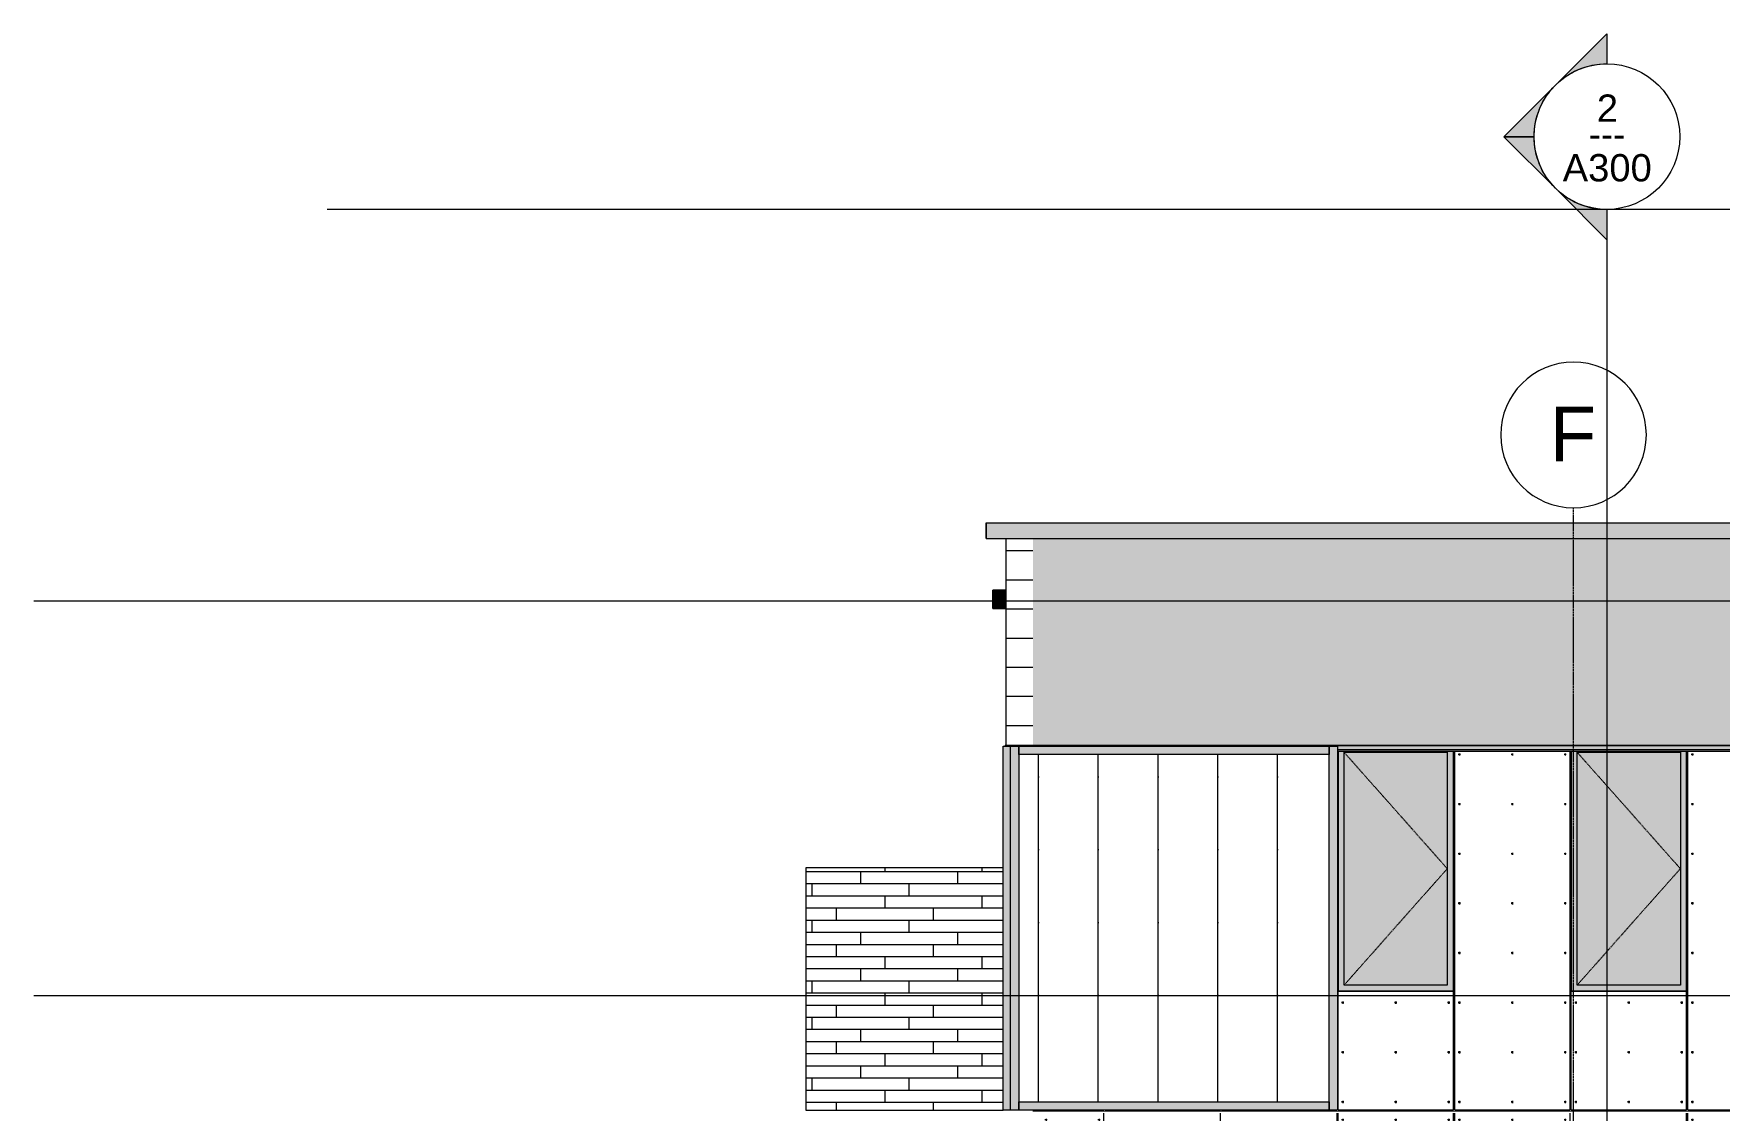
# Model space of a CAD drawing. Header units: inches. Extents: x -4178 to 1394, y -264 to 630.
# Drawn here: x -1384 to -829, y 230 to 585 of the extents above; entities that cross this region are included whole.
import ezdxf

# ---------------------------------------------------------------- set-up
doc = ezdxf.new("R2010")
doc.units = ezdxf.units.IN
doc.header["$MEASUREMENT"] = 0
for name, pattern in [('Aligning Line 1_8_', [0.25, 0.125, -0.125]), ('Dash', [0.25, 0.125, -0.125]), ('Grid Line 1_2_', [0.875, 0.5, -0.125, 0.125, -0.125])]:
    doc.linetypes.add(name, pattern=pattern)
for name, color, linetype, lineweight in [('0-4', 50, 'Continuous', 5), ('A-FLOR-LEVL-1', 51, 'Grid Line 1_2_', 9), ('A-GENM', 5, 'Continuous', 9), ('A-GLAZ-1', 151, 'Continuous', 9), ('A-GLAZ-CWMG', 51, 'Continuous', 9), ('A-GLAZ-HDLN', 1, 'Dash', 13), ('A-WALL-2', 113, 'Continuous', 9), ('A-WALL-PATT-1', 111, 'Continuous', 9), ('G-ANNO-SYMB', 111, 'Aligning Line 1_8_', 9), ('G-ANNO-SYMB-1', 147, 'Aligning Line 1_8_', 9), ('G-ANNO-SYMB-2', 111, 'Continuous', 9), ('S-GRID-1', 1, 'Grid Line 1_2_', 9), ('S-GRID-IDEN', 1, 'Continuous', 9)]:
    doc.layers.add(name, color=color, linetype=linetype, lineweight=lineweight)
doc.styles.add('Arial', font='arial.ttf', dxfattribs={"height": 9})
doc.styles.add('Arial_1', font='arial.ttf', dxfattribs={"height": 18})
doc.styles.add('Century Gothic', font='ufonts.com_century-gothic.ttf', dxfattribs={"height": 9})
pattern_1 = [(0, (-185.285, 140.604), (-38.4, 76.8), [0.392, -38.007]), (0, (-185.285, 140.996), (-38.4, 76.8), [0.392, -38.007]), (0, (-185.285, 150.204), (-38.4, 76.8), [0.392, -38.007]), (0, (-185.285, 150.596), (-38.4, 76.8), [0.392, -38.007]), (0, (-185.285, 159.804), (-38.4, 76.8), [0.392, -38.007]), (0, (-185.285, 160.196), (-38.4, 76.8), [0.392, -38.007]), (0, (-185.285, 169.404), (-38.4, 76.8), [0.392, -38.007]), (0, (-185.285, 169.796), (-38.4, 76.8), [0.392, -38.007]), (0, (-185.285, 179.004), (-38.4, 76.8), [0.392, -38.007]), (0, (-185.285, 179.396), (-38.4, 76.8), [0.392, -38.007]), (0, (-185.285, 188.604), (-38.4, 76.8), [0.392, -38.007]), (0, (-185.285, 188.996), (-38.4, 76.8), [0.392, -38.007]), (0, (-185.285, 198.204), (-38.4, 76.8), [0.392, -38.007]), (0, (-185.285, 198.596), (-38.4, 76.8), [0.392, -38.007]), (0, (-185.285, 207.804), (-38.4, 76.8), [0.392, -38.007]), (0, (-185.285, 208.196), (-38.4, 76.8), [0.392, -38.007]), (0, (-150.385, 140.604), (-38.4, 76.8), [0.392, -38.007]), (0, (-150.385, 140.996), (-38.4, 76.8), [0.392, -38.007]), (0, (-150.385, 150.204), (-38.4, 76.8), [0.392, -38.007]), (0, (-150.385, 150.596), (-38.4, 76.8), [0.392, -38.007]), (0, (-150.385, 159.804), (-38.4, 76.8), [0.392, -38.007]), (0, (-150.385, 160.196), (-38.4, 76.8), [0.392, -38.007]), (0, (-150.385, 169.404), (-38.4, 76.8), [0.392, -38.007]), (0, (-150.385, 169.796), (-38.4, 76.8), [0.392, -38.007]), (0, (-150.385, 179.004), (-38.4, 76.8), [0.392, -38.007]), (0, (-150.385, 179.396), (-38.4, 76.8), [0.392, -38.007]), (0, (-150.385, 188.604), (-38.4, 76.8), [0.392, -38.007]), (0, (-150.385, 188.996), (-38.4, 76.8), [0.392, -38.007]), (0, (-150.385, 198.204), (-38.4, 76.8), [0.392, -38.007]), (0, (-150.385, 198.596), (-38.4, 76.8), [0.392, -38.007]), (0, (-150.385, 207.804), (-38.4, 76.8), [0.392, -38.007]), (0, (-150.385, 208.196), (-38.4, 76.8), [0.392, -38.007]), (90, (-187.026, 136), (-38.4, 2e-15), [76.8, 0, 0, 0]), (90, (-186.65, 136), (-38.4, 2e-15), [76.8, 0, 0, 0]), (90, (-185.285, 140.604), (-38.4, 2e-15), [0.392, -76.407]), (90, (-185.285, 150.204), (-38.4, 2e-15), [0.392, -76.407]), (90, (-185.285, 159.804), (-38.4, 2e-15), [0.392, -76.407]), (90, (-185.285, 169.404), (-38.4, 2e-15), [0.392, -76.407]), (90, (-185.285, 179.004), (-38.4, 2e-15), [0.392, -76.407]), (90, (-185.285, 188.604), (-38.4, 2e-15), [0.392, -76.407]), (90, (-185.285, 198.204), (-38.4, 2e-15), [0.392, -76.407]), (90, (-185.285, 207.804), (-38.4, 2e-15), [0.392, -76.407]), (90, (-184.892, 140.604), (-38.4, 2e-15), [0.392, -76.407]), (90, (-184.892, 150.204), (-38.4, 2e-15), [0.392, -76.407]), (90, (-184.892, 159.804), (-38.4, 2e-15), [0.392, -76.407]), (90, (-184.892, 169.404), (-38.4, 2e-15), [0.392, -76.407]), (90, (-184.892, 179.004), (-38.4, 2e-15), [0.392, -76.407]), (90, (-184.892, 188.604), (-38.4, 2e-15), [0.392, -76.407]), (90, (-184.892, 198.204), (-38.4, 2e-15), [0.392, -76.407]), (90, (-184.892, 207.804), (-38.4, 2e-15), [0.392, -76.407]), (90, (-150.385, 140.604), (-38.4, 2e-15), [0.392, -76.407]), (90, (-150.385, 150.204), (-38.4, 2e-15), [0.392, -76.407]), (90, (-150.385, 159.804), (-38.4, 2e-15), [0.392, -76.407]), (90, (-150.385, 169.404), (-38.4, 2e-15), [0.392, -76.407]), (90, (-150.385, 179.004), (-38.4, 2e-15), [0.392, -76.407]), (90, (-150.385, 188.604), (-38.4, 2e-15), [0.392, -76.407]), (90, (-150.385, 198.204), (-38.4, 2e-15), [0.392, -76.407]), (90, (-150.385, 207.804), (-38.4, 2e-15), [0.392, -76.407]), (90, (-149.992, 140.604), (-38.4, 2e-15), [0.392, -76.407]), (90, (-149.992, 150.204), (-38.4, 2e-15), [0.392, -76.407]), (90, (-149.992, 159.804), (-38.4, 2e-15), [0.392, -76.407]), (90, (-149.992, 169.404), (-38.4, 2e-15), [0.392, -76.407]), (90, (-149.992, 179.004), (-38.4, 2e-15), [0.392, -76.407]), (90, (-149.992, 188.604), (-38.4, 2e-15), [0.392, -76.407]), (90, (-149.992, 198.204), (-38.4, 2e-15), [0.392, -76.407]), (90, (-149.992, 207.804), (-38.4, 2e-15), [0.392, -76.407]), (180, (-148.63, 136), (-38.4, 76.8), [38.025, -0.375]), (180, (-148.63, 145.6), (-38.4, 76.8), [38.025, -0.375]), (180, (-148.63, 155.2), (-38.4, 76.8), [38.025, -0.375]), (180, (-148.63, 164.8), (-38.4, 76.8), [38.025, -0.375]), (180, (-148.63, 174.4), (-38.4, 76.8), [38.025, -0.375]), (180, (-148.63, 184), (-38.4, 76.8), [38.025, -0.375]), (180, (-148.63, 193.6), (-38.4, 76.8), [38.025, -0.375]), (180, (-148.63, 203.2), (-38.4, 76.8), [38.025, -0.375])]

# ---------------------------------------------------------------- blocks, each defined once
blk = doc.blocks.new('CTR - 1st Phase - Common Walls_rvt-2-BUILDING ELEVATION - SOUTH')
at = {"layer": 'A-FLOR-LEVL-1'}
for p, q in [((9659.78, 398), (12376.81, 398)), ((9659.78, 268), (12376.81, 268))]:
    blk.add_line(p, q, dxfattribs=at)
at = {"layer": 'G-ANNO-SYMB-1'}
for p in [(12280.06, 526.95), (12280.04, 526.95)]:
    blk.add_line(p, (9756.48, 526.95), dxfattribs=at)
blk = doc.blocks.new('CTR - 1st Phase -Stairs _ Elevators_rvt-2-BUILDING ELEVATION - SOUTH')
at = {"layer": 'A-FLOR-LEVL-1'}
for p, q in [((9659.78, 398), (12376.81, 398)), ((9659.78, 268), (12376.81, 268))]:
    blk.add_line(p, q, dxfattribs=at)
at = {"layer": 'G-ANNO-SYMB-1'}
blk.add_line((12280.06, 526.95), (9756.48, 526.95), dxfattribs=at)
blk = doc.blocks.new('Basic Wall _ EXT - FIBER CEMENT - LARGE - ___-2162460-BUILDING ELEVATION - SOUTH')
at = {"layer": 'A-WALL-2'}
for points in [[(10475.58, 349.02), (10742.19, 349.02), (10742.19, 350.12), (10851.67, 350.12), (10851.67, 350.35), (9979.91, 350.35), (9979.91, 350.12), (10089.39, 350.12), (10089.39, 349.02), (10471.2, 349.02)], [(10471.2, 348.68), (10742.19, 348.68), (10742.19, 349.02), (10089.39, 349.02), (10089.39, 348.68), (10466.24, 348.68)], [(10089.39, 348.55), (10742.19, 348.59), (10742.19, 348.68), (10089.39, 348.64), (10089.39, 348.56)]]:
    blk.add_hatch(color=256, dxfattribs=at).paths.add_polyline_path(points, flags=0)
for p, q in [((9979.91, 350.35), (9980.19, 350.38)), ((9979.91, 350.12), (9979.91, 350.35)), ((9979.91, 350.35), (10851.67, 350.35)), ((10089.39, 349.02), (10742.19, 349.02)), ((10089.39, 348.51), (10742.19, 348.51))]:
    blk.add_line(p, q, dxfattribs=at)
blk = doc.blocks.new('Basic Wall _ EXT - FIBER CEMENT - SMALL - ___-2145934-BUILDING ELEVATION - SOUTH')
at = {"layer": 'A-WALL-2'}
blk.add_hatch(color=256, dxfattribs=at).paths.add_polyline_path([(10421.88, 418.54), (10857.95, 418.54), (10857.95, 423.66), (9973.63, 423.66), (9973.63, 418.54), (10416.95, 418.54)], flags=0)
for p, q in [((9973.63, 418.54), (9973.63, 423.66)), ((9973.63, 423.66), (10857.95, 423.66)), ((9973.63, 418.54), (10857.95, 418.54))]:
    blk.add_line(p, q, dxfattribs=at)
blk = doc.blocks.new('_THE_ WINDOW _ DOOR - Window - 3rd Floor-V34-BUILDING ELEVATION - SOUTH')
at = {"layer": 'A-GLAZ-1'}
h = blk.add_hatch(color=256, dxfattribs=at)
h.paths.add_polyline_path([(11433.58, 269.37), (11471.6, 269.37), (11471.6, 348.51), (11433.58, 348.51), (11433.58, 274.82)], flags=0)
h.paths.add_polyline_path([(11452.01, 271.37), (11435.58, 271.37), (11435.58, 348.12), (11469.6, 348.12), (11469.6, 271.37)], flags=0)
blk.add_hatch(color=256, dxfattribs=at).paths.add_polyline_path([(11435.58, 271.37), (11469.6, 271.37), (11469.6, 348.12), (11435.58, 348.12), (11435.58, 274.82)], flags=0)
for p, q in [((11433.58, 348.52), (11433.58, 269.37)), ((11435.58, 271.37), (11435.58, 348.12)), ((11435.58, 348.12), (11469.6, 348.12)), ((11469.6, 348.12), (11469.6, 271.37)), ((11471.6, 269.37), (11471.6, 348.52)), ((11433.58, 269.37), (11471.6, 269.37)), ((11469.6, 271.37), (11435.58, 271.37))]:
    blk.add_line(p, q, dxfattribs=at)
at = {"layer": 'A-GLAZ-HDLN'}
for p, q in [((11469.6, 309.75), (11435.58, 348.12)), ((11435.58, 271.37), (11469.6, 309.75))]:
    blk.add_line(p, q, dxfattribs=at)
blk = doc.blocks.new('Basic Wall _ EXT - FIBER CEMENT - LARGE - ___-2162463-BUILDING ELEVATION - SOUTH')
at = {"layer": 'A-WALL-2'}
for p, q in [((9980.19, 350.38), (9979.91, 350.35)), ((9979.91, 350.35), (9979.91, 350.12))]:
    blk.add_line(p, q, dxfattribs=at)
blk = doc.blocks.new('Basic Wall _ EXT - FIBER CEMENT - SMALL - ___-2145937-BUILDING ELEVATION - SOUTH')
at = {"layer": 'A-WALL-2'}
blk.add_line((9973.63, 423.66), (9973.63, 418.54), dxfattribs=at)
blk = doc.blocks.new('Rectangular Mullion - Profile_Polycarbonate_Upper and left-V50-BUILDING ELEVATION - SOUTH')
at = {"layer": 'A-GLAZ-CWMG'}
blk.add_hatch(color=256, dxfattribs=at).paths.add_polyline_path([(9980, 230.12), (9981.69, 230.12), (9981.69, 350.12), (9979.19, 350.12), (9979.19, 230.12)], flags=0)
for p, q in [((9979.19, 350.12), (9981.69, 350.12)), ((9979.19, 230.12), (9979.19, 350.12)), ((9981.69, 230.12), (9979.19, 230.12))]:
    blk.add_line(p, q, dxfattribs=at)
blk = doc.blocks.new('_THE_ WINDOW _ DOOR - Window - 3rd Floor-V51-BUILDING ELEVATION - SOUTH')
at = {"layer": 'A-GLAZ-1'}
h = blk.add_hatch(color=256, dxfattribs=at)
h.paths.add_polyline_path([(10089.58, 269.37), (10127.6, 269.37), (10127.6, 348.51), (10089.58, 348.51), (10089.58, 274.82)], flags=0)
h.paths.add_polyline_path([(10125.6, 271.37), (10091.58, 271.37), (10091.58, 348.12), (10125.6, 348.12), (10125.6, 271.42)], flags=0)
blk.add_hatch(color=256, dxfattribs=at).paths.add_polyline_path([(10091.58, 271.37), (10125.6, 271.42), (10125.6, 348.12), (10091.58, 348.12), (10091.58, 274.82)], flags=0)
for p, q in [((10089.58, 348.52), (10089.58, 269.37)), ((10091.58, 271.37), (10091.58, 348.12)), ((10091.58, 348.12), (10125.6, 348.12)), ((10125.6, 348.12), (10125.6, 271.37)), ((10127.6, 269.37), (10127.6, 348.52)), ((10089.58, 269.37), (10127.6, 269.37)), ((10125.6, 271.37), (10091.58, 271.37))]:
    blk.add_line(p, q, dxfattribs=at)
at = {"layer": 'A-GLAZ-HDLN'}
for p, q in [((10125.6, 309.75), (10091.58, 348.12)), ((10091.58, 271.37), (10125.6, 309.75))]:
    blk.add_line(p, q, dxfattribs=at)
blk = doc.blocks.new('Rectangular Mullion - Profile_Polycarbonate_Upper and left-1994732-BUILDING ELEVATION - SOUTH')
at = {"layer": 'A-GLAZ-CWMG'}
blk.add_hatch(color=256, dxfattribs=at).paths.add_polyline_path([(9993.07, 347.37), (10086.64, 347.37), (10086.64, 350.12), (9984.44, 350.12), (9984.44, 347.37), (9988.14, 347.37)], flags=0)
for p, q in [((9984.44, 347.37), (9984.44, 350.12)), ((9984.44, 350.12), (10086.64, 350.12)), ((10086.64, 350.12), (10086.64, 347.37)), ((10086.64, 347.37), (9984.44, 347.37))]:
    blk.add_line(p, q, dxfattribs=at)
blk = doc.blocks.new('Rectangular Mullion - Profile_Polycarbonate_Lower-1994733-BUILDING ELEVATION - SOUTH')
at = {"layer": 'A-GLAZ-CWMG'}
blk.add_hatch(color=256, dxfattribs=at).paths.add_polyline_path([(10086.64, 230.12), (10086.64, 232.87), (9984.44, 232.87), (9984.44, 230.12), (10071.93, 230.12)], flags=0)
for p, q in [((9984.44, 230.12), (9984.44, 232.87)), ((9984.44, 232.87), (10086.64, 232.87)), ((10086.64, 230.12), (9984.44, 230.12)), ((10086.64, 232.87), (10086.64, 230.12))]:
    blk.add_line(p, q, dxfattribs=at)
blk = doc.blocks.new('Rectangular Mullion - Profile_Polycarbonate_Upper and left-V52-BUILDING ELEVATION - SOUTH')
at = {"layer": 'A-GLAZ-CWMG'}
blk.add_hatch(color=256, dxfattribs=at).paths.add_polyline_path([(9984.44, 230.12), (9984.44, 350.12), (9981.69, 350.12), (9981.69, 230.12), (9983.21, 230.12)], flags=0)
for p, q in [((9981.69, 350.12), (9984.44, 350.12)), ((9981.69, 230.12), (9981.69, 350.12)), ((9984.44, 350.12), (9984.44, 230.12)), ((9984.44, 230.12), (9981.69, 230.12))]:
    blk.add_line(p, q, dxfattribs=at)
blk = doc.blocks.new('Rectangular Mullion - Profile_Polycarbonate_right-1741241-BUILDING ELEVATION - SOUTH')
at = {"layer": 'A-GLAZ-CWMG'}
blk.add_hatch(color=256, dxfattribs=at).paths.add_polyline_path([(10086.64, 230.12), (10089.39, 230.12), (10089.39, 350.12), (10086.64, 350.12), (10086.64, 230.19)], flags=0)
for p, q in [((10086.64, 350.12), (10089.39, 350.12)), ((10086.64, 230.12), (10086.64, 350.12)), ((10089.39, 350.12), (10089.39, 230.12)), ((10089.39, 230.12), (10086.64, 230.12))]:
    blk.add_line(p, q, dxfattribs=at)
blk = doc.blocks.new('Family1 - SCUPPER-2162046-BUILDING ELEVATION - SOUTH')
at = {"layer": 'A-GENM'}
blk.add_hatch(color=256, dxfattribs=at).paths.add_polyline_path([(9980.19, 395.5), (9980.19, 401.5), (9975.81, 401.5), (9975.81, 395.5)], flags=0)
for p, q in [((9975.81, 395.5), (9975.81, 401.5)), ((9980.19, 401.5), (9975.81, 401.5)), ((9975.81, 395.5), (9980.19, 395.5))]:
    blk.add_line(p, q, dxfattribs=at)
blk = doc.blocks.new('Section - Section Head - Filled-22785-BUILDING ELEVATION - SOUTH')
at = {"layer": 'G-ANNO-SYMB-2'}
h = blk.add_hatch(color=256, dxfattribs=at)
edge = h.paths.add_edge_path(flags=0)
edge.add_line((10162.08, -163.47), (10178.19, -147.37))
edge.add_line((10178.19, -147.37), (10178.19, -157.28))
edge.add_arc((10178.19, -181.31), 24.03, 90, 132.0784)
h = blk.add_hatch(color=256, dxfattribs=at)
edge = h.paths.add_edge_path(flags=0)
edge.add_arc((10178.19, -181.31), 24, 135, 180)
edge.add_line((10154.19, -181.31), (10144.25, -181.31))
edge.add_line((10144.25, -181.31), (10161.22, -164.34))
h = blk.add_hatch(color=256, dxfattribs=at)
edge = h.paths.add_edge_path(flags=0)
edge.add_line((10161.22, -198.28), (10144.25, -181.31))
edge.add_line((10144.25, -181.31), (10154.19, -181.31))
edge.add_arc((10178.19, -181.31), 24, 180, 225)
h = blk.add_hatch(color=256, dxfattribs=at)
edge = h.paths.add_edge_path(flags=0)
edge.add_arc((10178.19, -181.31), 24.03, 227.9216, 270)
edge.add_line((10178.19, -205.34), (10178.19, -215.25))
edge.add_line((10178.19, -215.25), (10162.08, -199.15))
for p, q in [((10178.19, -147.37), (10162.08, -163.47)), ((10178.19, -157.28), (10178.19, -147.37)), ((10161.22, -164.34), (10144.25, -181.31)), ((10154.19, -181.31), (10144.25, -181.31)), ((10144.25, -181.31), (10161.22, -198.28)), ((10144.25, -181.31), (10154.19, -181.31)), ((10162.08, -199.15), (10178.19, -215.25)), ((10178.19, -215.25), (10178.19, -205.34))]:
    blk.add_line(p, q, dxfattribs=at)
for centre, radius, start, end in [((10178.19, -181.34), 24, 90, 270), ((10178.19, -181.31), 24.03, 90, 132.0784), ((10178.19, -181.34), 24, 270, 90), ((10178.19, -181.31), 24, 135, 180), ((10178.19, -181.31), 24, 180, 225), ((10178.19, -181.31), 24.03, 227.9216, 270)]:
    blk.add_arc(centre, radius, start, end, dxfattribs=at)
blk = doc.blocks.new('Grid - Grid Head - Circle-50561-BUILDING ELEVATION - SOUTH')
at = {"layer": 'S-GRID-IDEN'}
for start, end in [(0, 180), (180, 360)]:
    blk.add_arc((11847.19, 475.86), 24, start, end, dxfattribs=at)

msp = doc.modelspace()

# ---------------------------------------------------------------- hatches: boundary and pattern name
at = {"layer": 'A-WALL-PATT-1'}
h = msp.add_hatch(dxfattribs=at)
h.set_pattern_fill('FP_37', color=256, style=0, pattern_type=2)
h.set_pattern_definition(pattern_1)
h.paths.add_polyline_path([(-1064.039, 350.5), (-1055.164, 350.5295), (-1055.164, 418.5388), (-1064.039, 418.5388), (-1064.039, 355.049)], flags=0)
h = msp.add_hatch(dxfattribs=at)
h.set_pattern_fill('FP_37', color=256, style=0, pattern_type=2)
h.set_pattern_definition(pattern_1)
h.paths.add_polyline_path([(-1055.164, 350.5), (-192.839, 350.5), (-192.839, 418.5388), (-1055.164, 418.5388), (-1055.164, 355.049)], flags=0)
h = msp.add_hatch(dxfattribs=at)
h.set_pattern_fill('FP_35', color=256, style=0, pattern_type=2)
h.set_pattern_definition([(0, (-185.29, 112.3), (-38.4, 120.375), [0.392, -38.007]), (0, (-185.29, 112.7), (-38.4, 120.375), [0.392, -38.007]), (0, (-185.29, 128.66), (-38.4, 120.375), [0.392, -38.007]), (0, (-185.29, 129.05), (-38.4, 120.375), [0.392, -38.007]), (0, (-185.29, 145.02), (-38.4, 120.375), [0.392, -38.007]), (0, (-185.29, 145.41), (-38.4, 120.375), [0.392, -38.007]), (0, (-185.29, 161.38), (-38.4, 120.375), [0.392, -38.007]), (0, (-185.29, 161.77), (-38.4, 120.375), [0.392, -38.007]), (0, (-185.29, 177.73), (-38.4, 120.375), [0.392, -38.007]), (0, (-185.29, 178.12), (-38.4, 120.375), [0.392, -38.007]), (0, (-185.29, 194.09), (-38.4, 120.375), [0.392, -38.007]), (0, (-185.29, 194.48), (-38.4, 120.375), [0.392, -38.007]), (0, (-185.29, 210.45), (-38.4, 120.375), [0.392, -38.007]), (0, (-185.29, 210.84), (-38.4, 120.375), [0.392, -38.007]), (0, (-185.29, 226.8), (-38.4, 120.375), [0.392, -38.007]), (0, (-185.29, 227.2), (-38.4, 120.375), [0.392, -38.007]), (0, (-167.84, 112.3), (-38.4, 120.375), [0.392, -38.007]), (0, (-167.84, 112.7), (-38.4, 120.375), [0.392, -38.007]), (0, (-167.84, 128.66), (-38.4, 120.375), [0.392, -38.007]), (0, (-167.84, 129.05), (-38.4, 120.375), [0.392, -38.007]), (0, (-167.84, 145.02), (-38.4, 120.375), [0.392, -38.007]), (0, (-167.84, 145.41), (-38.4, 120.375), [0.392, -38.007]), (0, (-167.84, 161.38), (-38.4, 120.375), [0.392, -38.007]), (0, (-167.84, 161.77), (-38.4, 120.375), [0.392, -38.007]), (0, (-167.84, 177.73), (-38.4, 120.375), [0.392, -38.007]), (0, (-167.84, 178.12), (-38.4, 120.375), [0.392, -38.007]), (0, (-167.84, 194.09), (-38.4, 120.375), [0.392, -38.007]), (0, (-167.84, 194.48), (-38.4, 120.375), [0.392, -38.007]), (0, (-167.84, 210.45), (-38.4, 120.375), [0.392, -38.007]), (0, (-167.84, 210.84), (-38.4, 120.375), [0.392, -38.007]), (0, (-167.84, 226.8), (-38.4, 120.375), [0.392, -38.007]), (0, (-167.84, 227.2), (-38.4, 120.375), [0.392, -38.007]), (0, (-150.39, 112.3), (-38.4, 120.375), [0.392, -38.007]), (0, (-150.39, 112.7), (-38.4, 120.375), [0.392, -38.007]), (0, (-150.39, 128.66), (-38.4, 120.375), [0.392, -38.007]), (0, (-150.39, 129.05), (-38.4, 120.375), [0.392, -38.007]), (0, (-150.39, 145.02), (-38.4, 120.375), [0.392, -38.007]), (0, (-150.39, 145.41), (-38.4, 120.375), [0.392, -38.007]), (0, (-150.39, 161.38), (-38.4, 120.375), [0.392, -38.007]), (0, (-150.39, 161.77), (-38.4, 120.375), [0.392, -38.007]), (0, (-150.39, 177.73), (-38.4, 120.375), [0.392, -38.007]), (0, (-150.39, 178.12), (-38.4, 120.375), [0.392, -38.007]), (0, (-150.39, 194.09), (-38.4, 120.375), [0.392, -38.007]), (0, (-150.39, 194.48), (-38.4, 120.375), [0.392, -38.007]), (0, (-150.39, 210.45), (-38.4, 120.375), [0.392, -38.007]), (0, (-150.39, 210.84), (-38.4, 120.375), [0.392, -38.007]), (0, (-150.39, 226.8), (-38.4, 120.375), [0.392, -38.007]), (0, (-150.39, 227.2), (-38.4, 120.375), [0.392, -38.007]), (90, (-187.026, 109.75), (-38.4, 2e-15), [120, -0.375]), (90, (-186.65, 109.75), (-38.4, 2e-15), [120, -0.375]), (90, (-185.285, 112.304), (-38.4, 2e-15), [0.392, -119.982]), (90, (-185.285, 128.66), (-38.4, 2e-15), [0.392, -119.982]), (90, (-185.285, 145.018), (-38.4, 2e-15), [0.392, -119.982]), (90, (-185.285, 161.375), (-38.4, 2e-15), [0.392, -119.982]), (90, (-185.285, 177.732), (-38.4, 2e-15), [0.392, -119.982]), (90, (-185.285, 194.09), (-38.4, 2e-15), [0.392, -119.982]), (90, (-185.285, 210.447), (-38.4, 2e-15), [0.392, -119.982]), (90, (-185.285, 226.804), (-38.4, 2e-15), [0.392, -119.982]), (90, (-184.892, 112.304), (-38.4, 2e-15), [0.392, -119.982]), (90, (-184.892, 128.66), (-38.4, 2e-15), [0.392, -119.982]), (90, (-184.892, 145.018), (-38.4, 2e-15), [0.392, -119.982]), (90, (-184.892, 161.375), (-38.4, 2e-15), [0.392, -119.982]), (90, (-184.892, 177.732), (-38.4, 2e-15), [0.392, -119.982]), (90, (-184.892, 194.09), (-38.4, 2e-15), [0.392, -119.982]), (90, (-184.892, 210.447), (-38.4, 2e-15), [0.392, -119.982]), (90, (-184.892, 226.804), (-38.4, 2e-15), [0.392, -119.982]), (90, (-167.835, 112.304), (-38.4, 2e-15), [0.392, -119.982]), (90, (-167.835, 128.66), (-38.4, 2e-15), [0.392, -119.982]), (90, (-167.835, 145.018), (-38.4, 2e-15), [0.392, -119.982]), (90, (-167.835, 161.375), (-38.4, 2e-15), [0.392, -119.982]), (90, (-167.835, 177.732), (-38.4, 2e-15), [0.392, -119.982]), (90, (-167.835, 194.09), (-38.4, 2e-15), [0.392, -119.982]), (90, (-167.835, 210.447), (-38.4, 2e-15), [0.392, -119.982]), (90, (-167.835, 226.804), (-38.4, 2e-15), [0.392, -119.982]), (90, (-167.442, 112.304), (-38.4, 2e-15), [0.392, -119.982]), (90, (-167.442, 128.66), (-38.4, 2e-15), [0.392, -119.982]), (90, (-167.442, 145.018), (-38.4, 2e-15), [0.392, -119.982]), (90, (-167.442, 161.375), (-38.4, 2e-15), [0.392, -119.982]), (90, (-167.442, 177.732), (-38.4, 2e-15), [0.392, -119.982]), (90, (-167.442, 194.09), (-38.4, 2e-15), [0.392, -119.982]), (90, (-167.442, 210.447), (-38.4, 2e-15), [0.392, -119.982]), (90, (-167.442, 226.804), (-38.4, 2e-15), [0.392, -119.982]), (90, (-150.385, 112.304), (-38.4, 2e-15), [0.392, -119.982]), (90, (-150.385, 128.66), (-38.4, 2e-15), [0.392, -119.982]), (90, (-150.385, 145.018), (-38.4, 2e-15), [0.392, -119.982]), (90, (-150.385, 161.375), (-38.4, 2e-15), [0.392, -119.982]), (90, (-150.385, 177.732), (-38.4, 2e-15), [0.392, -119.982]), (90, (-150.385, 194.09), (-38.4, 2e-15), [0.392, -119.982]), (90, (-150.385, 210.447), (-38.4, 2e-15), [0.392, -119.982]), (90, (-150.385, 226.804), (-38.4, 2e-15), [0.392, -119.982]), (90, (-149.992, 112.304), (-38.4, 2e-15), [0.392, -119.982]), (90, (-149.992, 128.66), (-38.4, 2e-15), [0.392, -119.982]), (90, (-149.992, 145.018), (-38.4, 2e-15), [0.392, -119.982]), (90, (-149.992, 161.375), (-38.4, 2e-15), [0.392, -119.982]), (90, (-149.992, 177.732), (-38.4, 2e-15), [0.392, -119.982]), (90, (-149.992, 194.09), (-38.4, 2e-15), [0.392, -119.982]), (90, (-149.992, 210.447), (-38.4, 2e-15), [0.392, -119.982]), (90, (-149.992, 226.804), (-38.4, 2e-15), [0.392, -119.982]), (180, (-148.63, 109.38), (-38.4, 120.375), [38.025, -0.375]), (180, (-148.63, 109.75), (-38.4, 120.375), [38.025, -0.375])])
h.paths.add_polyline_path([(-1055.164, 109.75), (-801.0508, 109.75), (-801.0508, 229.1487), (-839.8265, 229.1487), (-839.8265, 149), (-877.8515, 149), (-877.8515, 229.1487), (-955.0265, 229.1487), (-955.0265, 149), (-993.0515, 149), (-993.0515, 229.1487), (-993.4265, 229.1487), (-993.4265, 149), (-1031.4515, 149), (-1031.4515, 229.1487), (-1055.164, 229.1487), (-1055.164, 114.3759)], flags=0)
h.paths.add_polyline_path([(-499.1265, 109.75), (-493.8508, 109.75), (-493.8508, 229.1487), (-532.6265, 229.1487), (-532.6265, 149), (-570.6515, 149), (-570.6515, 229.1487), (-647.8265, 229.1487), (-647.8265, 149), (-685.8515, 149), (-685.8515, 229.1487), (-763.0273, 229.1487), (-763.0273, 109.75), (-577.9882, 109.75)], flags=0)
h.paths.add_polyline_path([(-455.4515, 109.75), (-455.4515, 229.1487), (-455.8273, 229.1487), (-455.8273, 109.75)], flags=0)
h.paths.add_polyline_path([(-878.7078, 229.7542), (-455.4515, 229.7542), (-455.4578, 348.5081), (-455.8273, 348.5081), (-455.8285, 230.125), (-493.8508, 230.125), (-493.8508, 348.5081), (-532.6265, 348.5081), (-532.6265, 269.375), (-570.6515, 269.375), (-570.6515, 348.5081), (-571.0265, 348.5081), (-571.0265, 269.375), (-609.0515, 269.375), (-609.0515, 348.5081), (-686.2265, 348.5081), (-686.2265, 269.375), (-724.2515, 269.375), (-724.2515, 348.5081), (-763.0273, 348.5081), (-763.0273, 230.125), (-801.0508, 230.125), (-801.0508, 348.5081), (-839.8265, 348.5081), (-839.8265, 269.375), (-877.8515, 269.375), (-877.8515, 348.5081), (-916.6265, 348.5081), (-916.6265, 269.375), (-954.6515, 269.375), (-954.6515, 348.5081), (-954.839, 348.5081), (-954.839, 230.125), (-1055.164, 230.125), (-1055.1617, 229.7542), (-893.4352, 229.7542)], flags=0)
h.paths.add_polyline_path([(-529.8159, 350.3792), (-455.4515, 350.3792), (-455.4515, 350.5), (-1055.164, 350.5), (-1055.164, 350.3792), (-532.6265, 350.3792)], flags=0)
h = msp.add_hatch(dxfattribs=at)
h.set_pattern_fill('FP_62', color=256, style=0, pattern_type=2)
h.set_pattern_definition([(90, (-935.216, 268), (-19.685, 1e-15), [24, 0, 0, 0])])
h.paths.add_polyline_path([(-1059.789, 232.875), (-957.589, 232.875), (-957.589, 347.375), (-1059.789, 347.375), (-1059.789, 240.4428)], flags=0)
h = msp.add_hatch(dxfattribs=at)
h.set_pattern_fill('FP_55', color=256, style=0, pattern_type=2)
h.set_pattern_definition([(0, (-1127.9144, 268.8), (0, 4), []), (90, (-1127.9144, 268.8), (-8, 8), [4, -28]), (90, (-1111.9144, 272.8), (-8, 8), [4, -28])])
h.paths.add_polyline_path([(-1130.039, 230.125), (-1065.039, 230.125), (-1065.039, 310), (-1130.039, 310)], flags=0)

# ---------------------------------------------------------------- linework, layer by layer
at = {"layer": 'A-FLOR-LEVL-1'}
for p, q in [((-1383.7001, 398), (1331.8306, 398)), ((-1383.7001, 268), (1331.8306, 268))]:
    msp.add_line(p, q, dxfattribs=at)
at = {"layer": 'A-WALL-2'}
for p, q in [((-1064.039, 350.3792), (-1064.039, 418.5388)), ((-1064.039, 350.5), (203.161, 350.5)), ((-954.6515, 269.375), (-954.6515, 348.5182)), ((-916.6265, 348.5188), (-916.6265, 269.375)), ((-877.8515, 269.375), (-877.8515, 348.5193)), ((-839.8265, 348.5199), (-839.8265, 269.375)), ((-1065.039, 310), (-1130.039, 310)), ((-1130.039, 310), (-1130.039, 230.125)), ((-916.6265, 269.375), (-954.6515, 269.375)), ((-839.8265, 269.375), (-877.8515, 269.375)), ((-1130.039, 230.125), (-1065.039, 230.125))]:
    msp.add_line(p, q, dxfattribs=at)
at = {"layer": 'G-ANNO-SYMB'}
msp.add_line((1235.832, 526.9531), (-1287.744, 526.9531), dxfattribs=at)
at = {"layer": 'G-ANNO-SYMB-2'}
msp.add_line((-866.039, 526.9531), (-866.039, -157.3105), dxfattribs=at)
at = {"layer": 'S-GRID-1'}
msp.add_line((-877.039, -159.8356), (-877.039, 428.6716), dxfattribs=at)

# ---------------------------------------------------------------- block references
at = {"layer": '0-4'}
for name in ['CTR - 1st Phase - Common Walls_rvt-2-BUILDING ELEVATION - SOUTH', 'CTR - 1st Phase -Stairs _ Elevators_rvt-2-BUILDING ELEVATION - SOUTH']:
    msp.add_blockref(name, (-11044.2284, 0), dxfattribs=at)
at = {"layer": 'A-GENM'}
msp.add_blockref('Family1 - SCUPPER-2162046-BUILDING ELEVATION - SOUTH', (-11044.2284, 0), dxfattribs=at)
at = {"layer": 'A-GLAZ-1'}
for name, p in [('_THE_ WINDOW _ DOOR - Window - 3rd Floor-V51-BUILDING ELEVATION - SOUTH', (-11044.2284, 0)), ('_THE_ WINDOW _ DOOR - Window - 3rd Floor-V34-BUILDING ELEVATION - SOUTH', (-12311.4284, 0))]:
    msp.add_blockref(name, p, dxfattribs=at)
at = {"layer": 'A-GLAZ-CWMG'}
for name in ['Rectangular Mullion - Profile_Polycarbonate_Upper and left-V50-BUILDING ELEVATION - SOUTH', 'Rectangular Mullion - Profile_Polycarbonate_Upper and left-V52-BUILDING ELEVATION - SOUTH', 'Rectangular Mullion - Profile_Polycarbonate_Upper and left-1994732-BUILDING ELEVATION - SOUTH', 'Rectangular Mullion - Profile_Polycarbonate_right-1741241-BUILDING ELEVATION - SOUTH', 'Rectangular Mullion - Profile_Polycarbonate_Lower-1994733-BUILDING ELEVATION - SOUTH']:
    msp.add_blockref(name, (-11044.2284, 0), dxfattribs=at)
at = {"layer": 'A-WALL-2'}
for name in ['Basic Wall _ EXT - FIBER CEMENT - SMALL - ___-2145934-BUILDING ELEVATION - SOUTH', 'Basic Wall _ EXT - FIBER CEMENT - SMALL - ___-2145937-BUILDING ELEVATION - SOUTH', 'Basic Wall _ EXT - FIBER CEMENT - LARGE - ___-2162460-BUILDING ELEVATION - SOUTH', 'Basic Wall _ EXT - FIBER CEMENT - LARGE - ___-2162463-BUILDING ELEVATION - SOUTH']:
    msp.add_blockref(name, (-11044.2284, 0), dxfattribs=at)
at = {"layer": 'G-ANNO-SYMB-2', "extrusion": (0, 0, -1), "rotation": 180}
msp.add_blockref('Section - Section Head - Filled-22785-BUILDING ELEVATION - SOUTH', (11044.2284, 369.6426), dxfattribs=at)
at = {"layer": 'S-GRID-IDEN'}
msp.add_blockref('Grid - Grid Head - Circle-50561-BUILDING ELEVATION - SOUTH', (-12724.2284, -23.1909), dxfattribs=at)

# ---------------------------------------------------------------- texts
at = {"layer": 'G-ANNO-SYMB-2', "char_height": 9, "attachment_point": 1}
for s, insert, width, style in [('2', (-869.36, 564.8617), 8.484, 'Arial'), ('---', (-872.0113, 556.355), 15.453, 'Century Gothic'), ('A300', (-880.6041, 545.2255), 35.754, 'Arial')]:
    msp.add_mtext(s, dxfattribs=dict(at, insert=insert, width=width, style=style))
at = {"layer": 'S-GRID-IDEN', "insert": (-884.924, 461.9595), "char_height": 18, "width": 18.786, "attachment_point": 1, "style": 'Arial_1'}
msp.add_mtext('F', dxfattribs=at)

doc.saveas('drawing.dxf')
